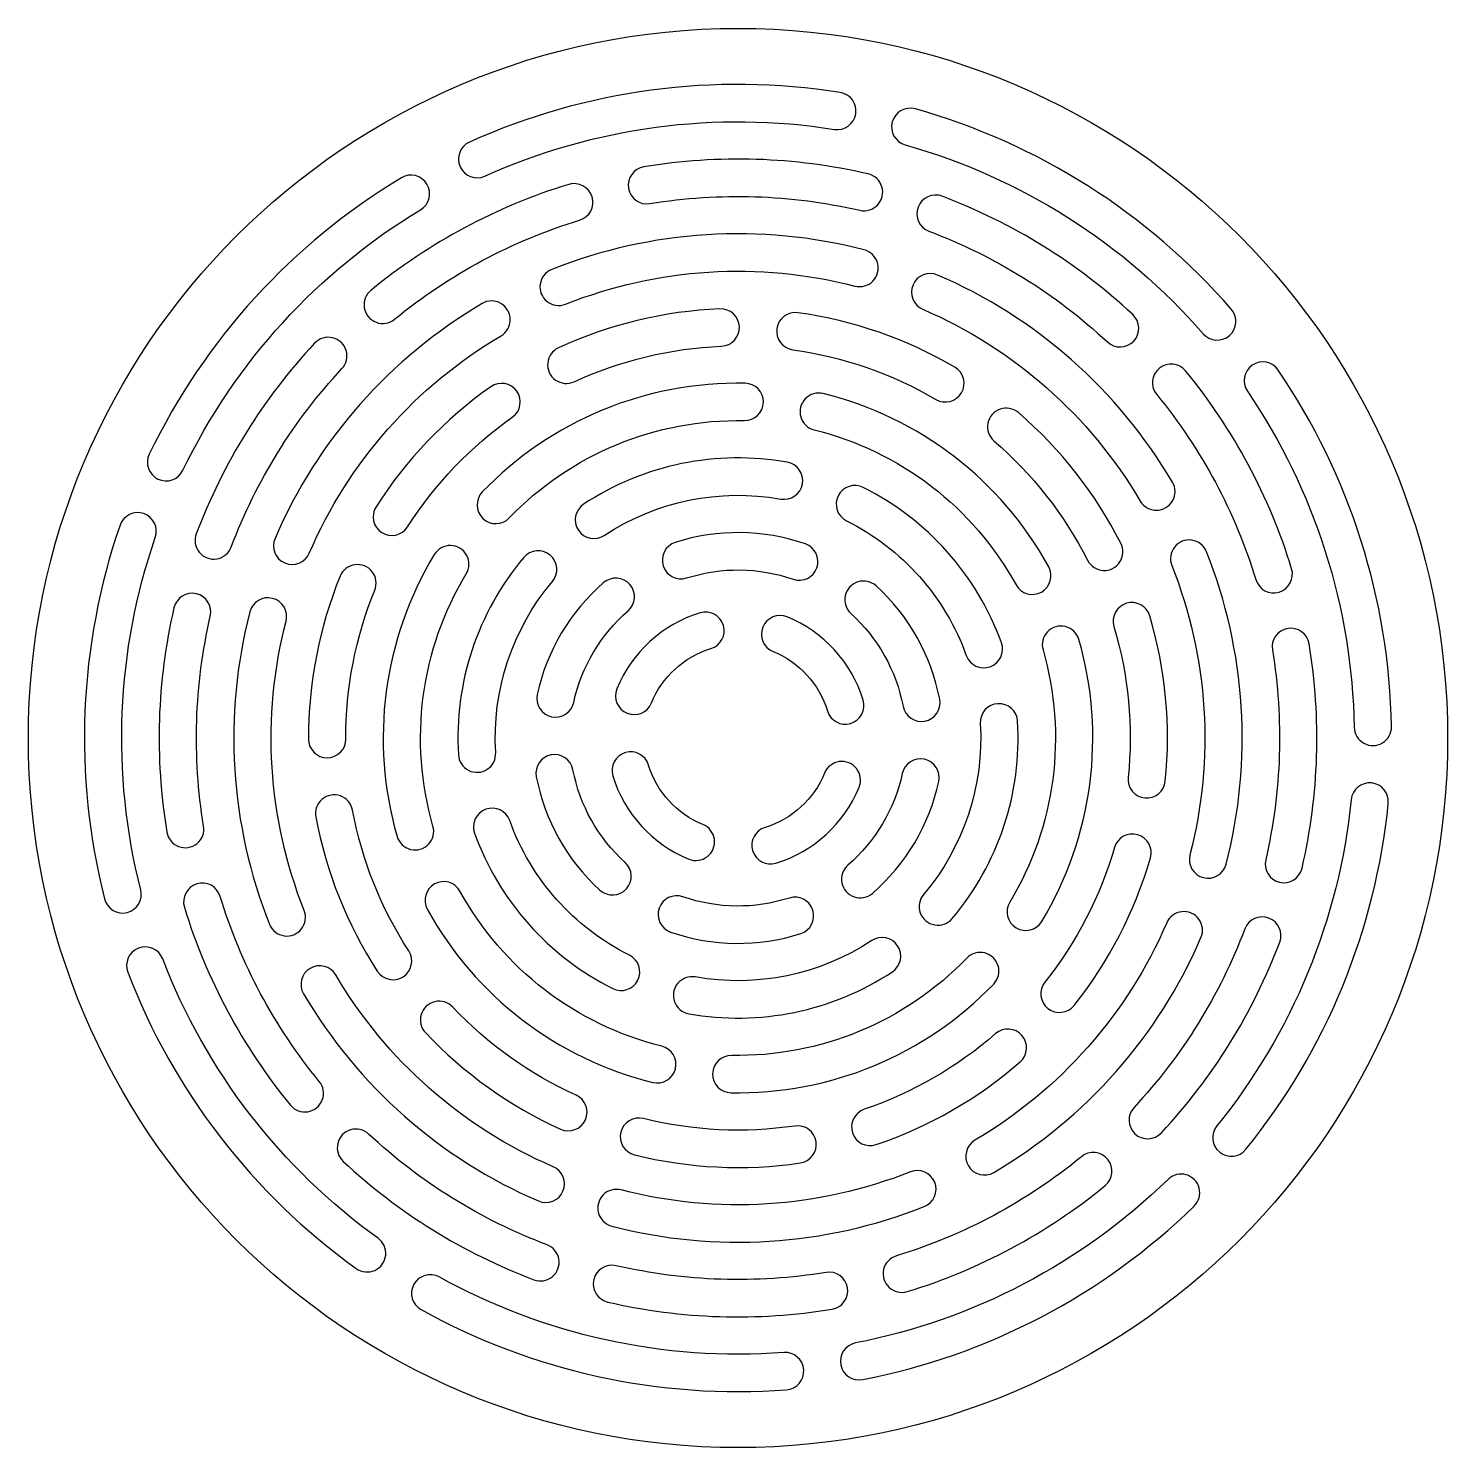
# Model space of a CAD drawing. Header units: millimetres. Extents: x -19 to 19, y -19 to 19.
import ezdxf

# ---------------------------------------------------------------- set-up
doc = ezdxf.new("R2010")
doc.units = ezdxf.units.MM
doc.layers.add('CUTOUTS', color=1, linetype='CONTINUOUS')
doc.layers.add('OUTLINE', color=7, linetype='CONTINUOUS')

msp = doc.modelspace()

# ---------------------------------------------------------------- linework, layer by layer
at = {"layer": 'CUTOUTS'}
for points in [[(2.7376, 17.2845, 0.1461312), (-7.1891, 15.9552, 1), (-6.7783, 15.0434, -0.1461312), (2.5812, 16.2969, 1)], [(13.2074, 11.481, 0.1461312), (4.7486, 16.8434, 1), (4.4773, 15.8809, -0.1461312), (12.4527, 10.825, 1)], [(3.4867, 15.1027, 0.0978521), (-2.5195, 15.2939, 1), (-2.357, 14.3072, -0.0978521), (3.2618, 14.1284, 1)], [(-9.0132, 15.0004, 0.1461312), (-15.7629, 7.6013, 1), (-14.8622, 7.1669, -0.1461312), (-8.4981, 14.1433, 1)], [(-4.5318, 14.8227, 0.0978521), (-9.8289, 11.9851, 1), (-9.1948, 11.2119, -0.0978521), (-4.2394, 13.8664, 1)], [(10.571, 11.336, 0.0978521), (5.465, 14.5046, 1), (5.1124, 13.5688, -0.0978521), (9.889, 10.6046, 1)], [(3.3801, 13.07, 0.1591742), (-4.9864, 12.5453, 1), (-4.6171, 11.616, -0.1591742), (3.1298, 12.1018, 1)], [(11.632, 6.8518, 0.1591742), (5.3449, 12.3968, 1), (4.949, 11.4786, -0.1591742), (10.7704, 6.3442, 1)], [(-6.8518, 11.632, 0.1591742), (-12.3968, 5.3449, 1), (-11.4786, 4.949, -0.1591742), (-6.3442, 10.7704, 1)], [(-0.4834, 11.4898, 0.0975903), (-4.8063, 10.4475, 1), (-4.3884, 9.539, -0.0975903), (-0.4414, 10.4907, 1)], [(5.8052, 9.9272, 0.0975903), (1.605, 11.3874, 1), (1.4654, 10.3972, -0.0975903), (5.3004, 9.064, 1)], [(-11.336, 10.571, 0.0978521), (-14.5046, 5.465, 1), (-13.5688, 5.1124, -0.0978521), (-10.6046, 9.889, 1)], [(14.8227, 4.5318, 0.0978521), (11.9851, 9.8289, 1), (11.2119, 9.1948, -0.0978521), (13.8664, 4.2394, 1)], [(17.4973, 0.3054, 0.1461312), (14.4644, 9.8505, 1), (13.6379, 9.2876, -0.1461312), (16.4975, 0.288, 1)], [(-6.6185, 9.4045, 0.0975903), (-9.6916, 6.1905, 1), (-8.8489, 5.6522, -0.0975903), (-6.043, 8.5867, 1)], [(0.1884, 9.4981, 0.2090988), (-6.8458, 6.5867, 1), (-6.1252, 5.8934, -0.2090988), (0.1686, 8.4983, 1)], [(8.3198, 4.5859, 0.2090988), (2.2814, 9.222, 1), (2.0412, 8.2513, -0.2090988), (7.4441, 4.1032, 1)], [(10.2507, 5.2128, 0.0975903), (7.5067, 8.712, 1), (6.854, 7.9544, -0.0975903), (9.3593, 4.7595, 1)], [(1.3199, 7.3829, 0.1924501), (-4.1327, 6.2587, 1), (-3.5816, 5.4242, -0.1924501), (1.1439, 6.3985, 1)], [(7.0538, 2.5484, 0.1924501), (3.3538, 6.7083, 1), (2.9067, 5.8139, -0.1924501), (6.1133, 2.2086, 1)], [(-16.5466, 5.6974, 0.1461312), (-16.9611, -4.3093, 1), (-15.9919, -4.063, -0.1461312), (-15.6011, 5.3719, 1)], [(1.803, 5.1961, 0.1625293), (-1.6804, 5.237, 1), (-1.3749, 4.2848, -0.1625293), (1.4752, 4.2513, 1)], [(-8.1314, 4.9122, 0.2090988), (-9.1272, -2.6353, 1), (-8.1664, -2.3579, -0.2090988), (-7.2755, 4.3952, 1)], [(-5.7338, 4.8346, 0.1924501), (-7.4865, -0.4497, 1), (-6.4883, -0.3897, -0.1924501), (-4.9693, 4.19, 1)], [(13.07, -3.3801, 0.1591742), (12.5453, 4.9864, 1), (11.616, 4.6171, -0.1591742), (12.1018, -3.1298, 1)], [(-10.6523, 4.3333, 0.0975903), (-11.5, -0.0319, 1), (-10.5, -0.0292, -0.0975903), (-9.726, 3.9565, 1)], [(-3.5984, 4.1595, 0.1625293), (-5.3756, 1.1633, 1), (-4.3982, 0.9518, -0.1625293), (-2.9442, 3.4032, 1)], [(5.4014, 1.0366, 0.1625293), (3.6952, 4.0738, 1), (3.0233, 3.3331, -0.1625293), (4.4194, 0.8481, 1)], [(-15.1027, 3.4867, 0.0978521), (-15.2939, -2.5195, 1), (-14.3072, -2.357, -0.0978521), (-14.1284, 3.2618, 1)], [(-13.07, 3.3801, 0.1591742), (-12.5453, -4.9864, 1), (-11.616, -4.6171, -0.1591742), (-12.1018, 3.1298, 1)], [(11.4417, -1.1567, 0.0975903), (11.0251, 3.2706, 1), (10.0664, 2.9862, -0.0975903), (10.4468, -1.0561, 1)], [(-1.0153, 3.3495, 0.2265409), (-3.2433, 1.3156, 1), (-2.3167, 0.9397, -0.2265409), (-0.7252, 2.3925, 1)], [(3.3495, 1.0153, 0.2265409), (1.3156, 3.2433, 1), (0.9397, 2.3167, -0.2265409), (2.3925, 0.7252, 1)], [(8.1314, -4.9122, 0.2090988), (9.1272, 2.6353, 1), (8.1664, 2.3579, -0.2090988), (7.2755, -4.3952, 1)], [(15.1027, -3.4867, 0.0978521), (15.2939, 2.5195, 1), (14.3072, 2.357, -0.0978521), (14.1284, -3.2618, 1)], [(5.7338, -4.8346, 0.1924501), (7.4865, 0.4497, 1), (6.4883, 0.3897, -0.1924501), (4.9693, -4.19, 1)], [(-3.3495, -1.0153, 0.2265409), (-1.3156, -3.2433, 1), (-0.9397, -2.3167, -0.2265409), (-2.3925, -0.7252, 1)], [(-5.4014, -1.0366, 0.1625293), (-3.6952, -4.0738, 1), (-3.0233, -3.3331, -0.1625293), (-4.4194, -0.8481, 1)], [(1.0153, -3.3495, 0.2265409), (3.2433, -1.3156, 1), (2.3167, -0.9397, -0.2265409), (0.7252, -2.3925, 1)], [(3.5984, -4.1595, 0.1625293), (5.3756, -1.1633, 1), (4.3982, -0.9518, -0.1625293), (2.9442, -3.4032, 1)], [(13.6001, -11.0131, 0.1461312), (17.4121, -1.7516, 1), (16.4171, -1.6515, -0.1461312), (12.8229, -10.3838, 1)], [(-11.3041, -2.1136, 0.0975903), (-9.6571, -6.2442, 1), (-8.8174, -5.7012, -0.0975903), (-10.3211, -1.9299, 1)], [(-7.0538, -2.5484, 0.1924501), (-3.3538, -6.7083, 1), (-2.9067, -5.8139, -0.1924501), (-6.1133, -2.2086, 1)], [(9, -7.1589, 0.0975903), (11.0431, -3.2093, 1), (10.0829, -2.9302, -0.0975903), (8.2174, -6.5364, 1)], [(-14.8227, -4.5318, 0.0978521), (-11.9851, -9.8289, 1), (-11.2119, -9.1948, -0.0978521), (-13.8664, -4.2394, 1)], [(-8.3198, -4.5859, 0.2090988), (-2.2814, -9.222, 1), (-2.0412, -8.2513, -0.2090988), (-7.4441, -4.1032, 1)], [(-1.803, -5.1961, 0.1625293), (1.6804, -5.237, 1), (1.3749, -4.2848, -0.1625293), (-1.4752, -4.2513, 1)], [(6.8518, -11.632, 0.1591742), (12.3968, -5.3449, 1), (11.4786, -4.949, -0.1591742), (6.3442, -10.7704, 1)], [(11.336, -10.571, 0.0978521), (14.5046, -5.465, 1), (13.5688, -5.1124, -0.0978521), (10.6046, -9.889, 1)], [(-16.3377, -6.2714, 0.1461312), (-10.223, -14.2035, 1), (-9.6389, -13.3919, -0.1461312), (-15.4041, -5.9131, 1)], [(-1.3199, -7.3829, 0.1924501), (4.1327, -6.2587, 1), (3.5816, -5.4242, -0.1924501), (-1.1439, -6.3985, 1)], [(-0.1884, -9.4981, 0.2090988), (6.8458, -6.5867, 1), (6.1252, -5.8934, -0.2090988), (-0.1686, -8.4983, 1)], [(-11.632, -6.8518, 0.1591742), (-5.3449, -12.3968, 1), (-4.949, -11.4786, -0.1591742), (-10.7704, -6.3442, 1)], [(-8.3669, -7.8896, 0.0975903), (-4.7482, -10.474, 1), (-4.3353, -9.5632, -0.0975903), (-7.6393, -7.2035, 1)], [(3.7009, -10.8882, 0.0975903), (7.555, -8.6702, 1), (6.898, -7.9162, -0.0975903), (3.3791, -9.9414, 1)], [(-2.7732, -11.1606, 0.0975903), (1.6682, -11.3784, 1), (1.5232, -10.3889, -0.0975903), (-2.5321, -10.1901, 1)], [(-10.571, -11.336, 0.0978521), (-5.465, -14.5046, 1), (-5.1124, -13.5688, -0.0978521), (-9.889, -10.6046, 1)], [(4.5318, -14.8227, 0.0978521), (9.8289, -11.9851, 1), (9.1948, -11.2119, -0.0978521), (4.2394, -13.8664, 1)], [(-3.3801, -13.07, 0.1591742), (4.9864, -12.5453, 1), (4.6171, -11.616, -0.1591742), (-3.1298, -12.1018, 1)], [(3.3392, -17.1785, 0.1461312), (12.2125, -12.5341, 1), (11.5147, -11.8179, -0.1461312), (3.1483, -16.1968, 1)], [(-8.4842, -15.3058, 0.1461312), (1.2986, -17.4518, 1), (1.2243, -16.4545, -0.1461312), (-7.9994, -14.4312, 1)], [(-3.4867, -15.1027, 0.0978521), (2.5195, -15.2939, 1), (2.357, -14.3072, -0.0978521), (-3.2618, -14.1284, 1)]]:
    msp.add_lwpolyline(points, format="xyb", close=True, dxfattribs=at)
at = {"layer": 'OUTLINE'}
msp.add_circle((0, 0), 19, dxfattribs=at)

doc.saveas('drawing.dxf')
